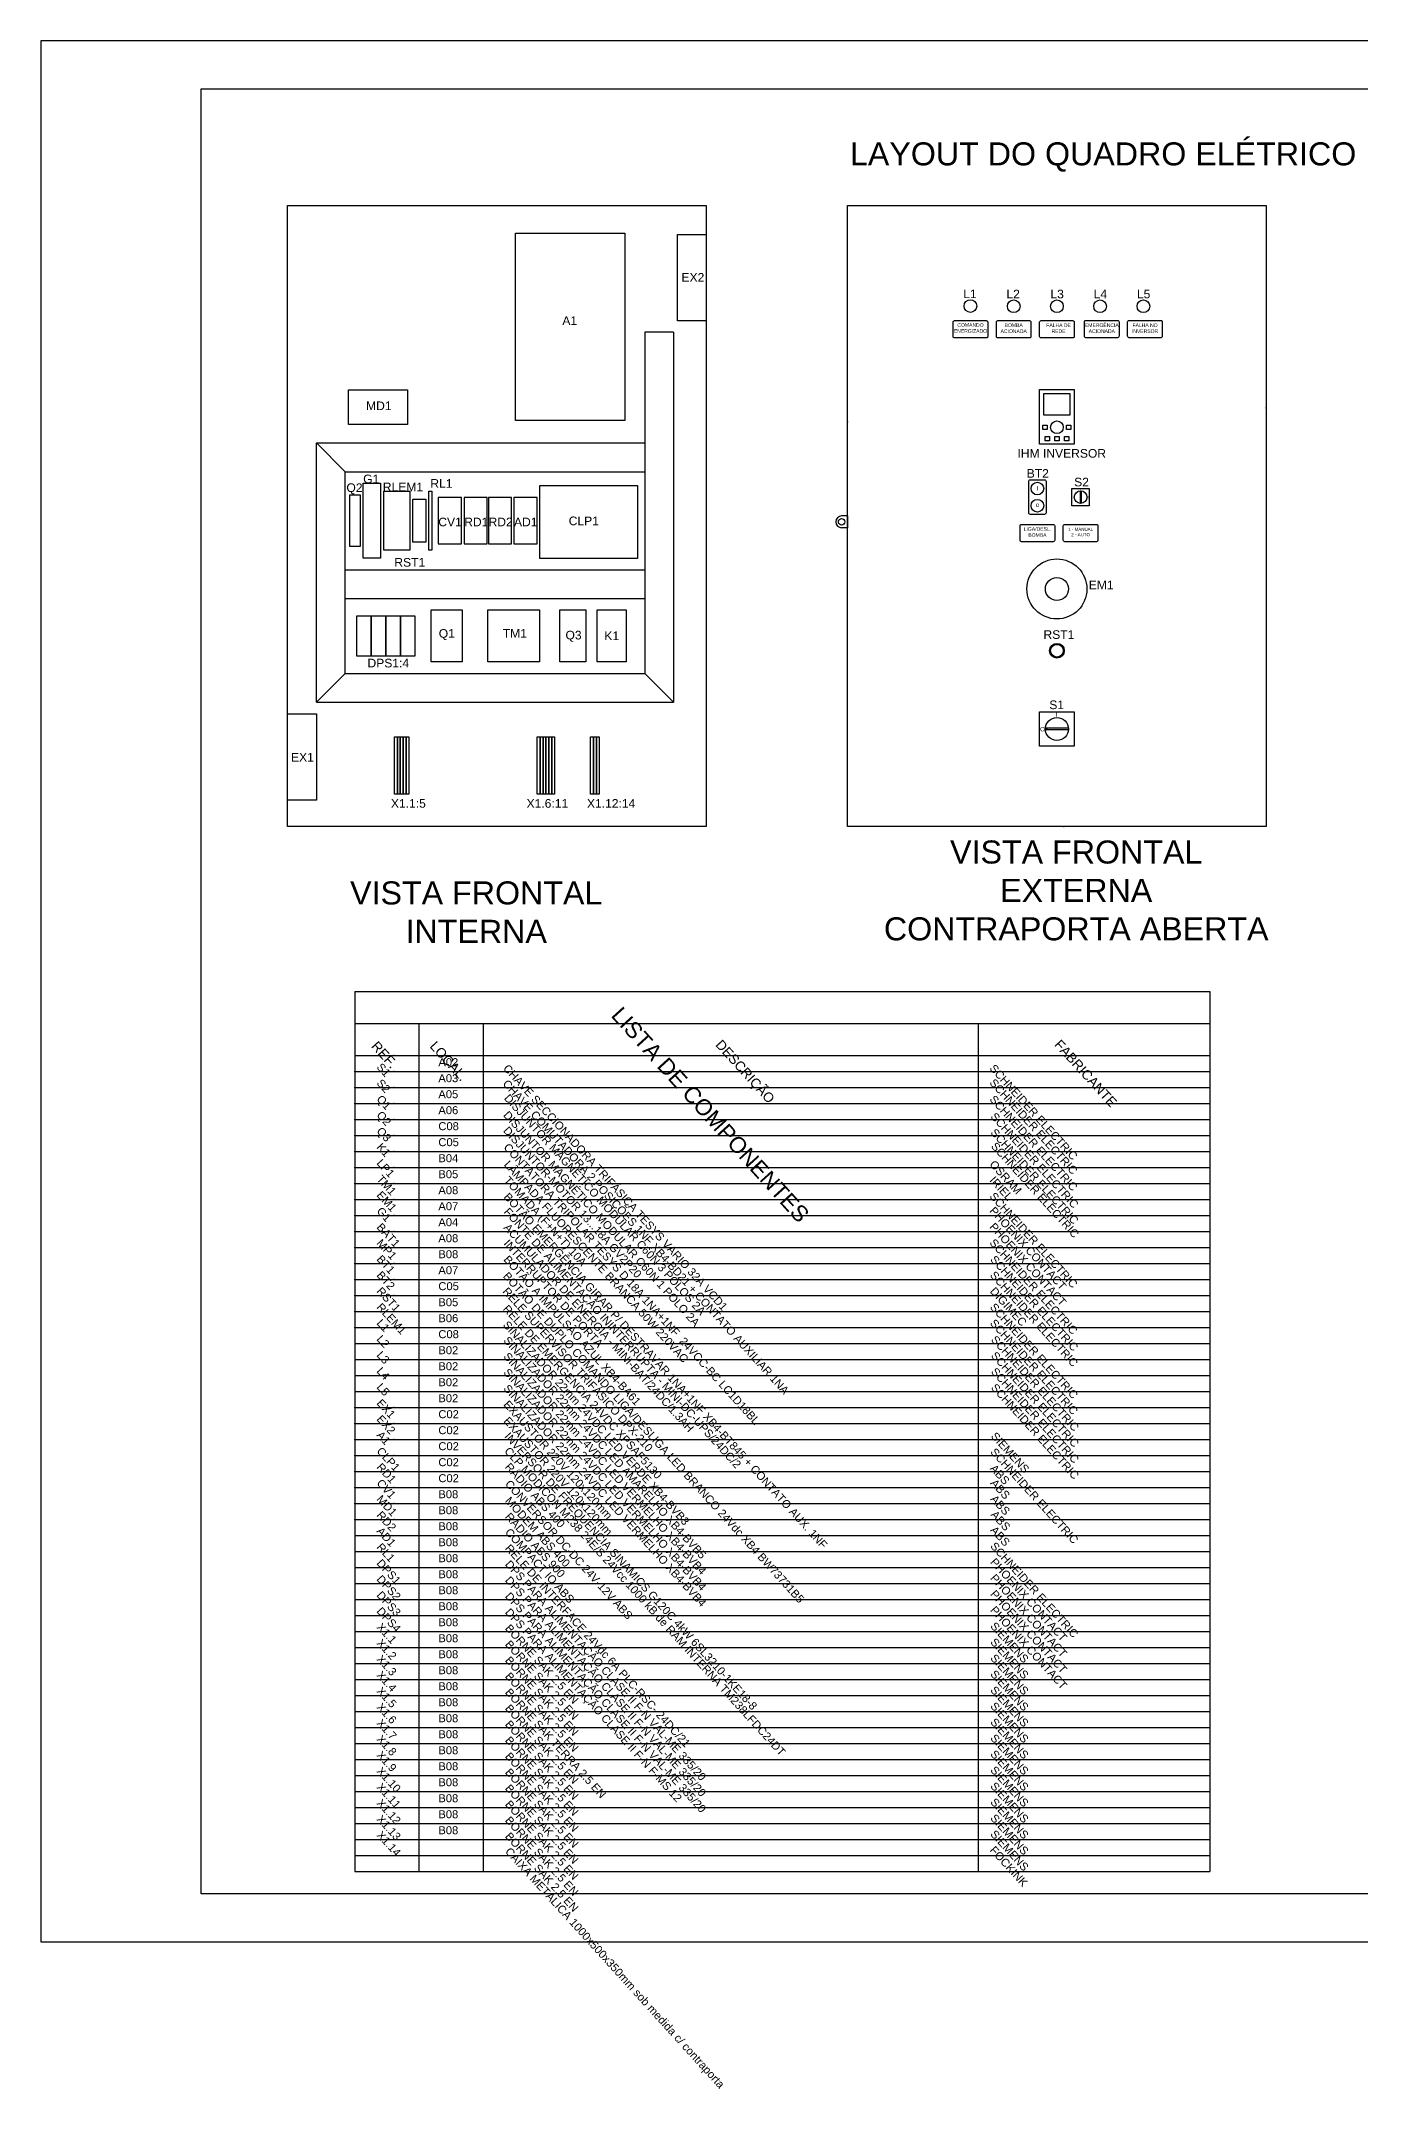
# Model space of a CAD drawing. Header units: millimetres. Extents: x 100 to 940, y 54 to 694.
# Drawn here: x 100 to 512, y 54 to 694 of the extents above; entities that cross this region are included whole.
import ezdxf

# ---------------------------------------------------------------- set-up
doc = ezdxf.new("R2010")
doc.units = ezdxf.units.MM
doc.styles.add('Annotative', font='arial.ttf')
doc.styles.add('Notes', font='arial.ttf', dxfattribs={"height": 3})

msp = doc.modelspace()

# ---------------------------------------------------------------- hatches: boundary and pattern name
h = msp.add_hatch(color=256)
h.dxf.hatch_style = 1
h.paths.add_polyline_path([(414.16, 479.16), (413.7, 478.93), (414.16, 478.71)])

# ---------------------------------------------------------------- linework, layer by layer
for p, q in [((297.56, 602.91), (288.56, 602.91)), ((288.56, 602.91), (288.56, 496.33)), ((297.56, 602.91), (297.56, 487.33)), ((186, 487.33), (186, 568.33)), ((186, 568.33), (288.56, 568.33)), ((195, 559.33), (186, 568.33)), ((195, 496.33), (195, 559.33)), ((195, 559.33), (288.56, 559.33)), ((424.57, 553.37), (424.57, 549.41)), ((424.84, 553.36), (424.84, 549.4)), ((351.9, 545.51), (350.06, 545.51)), ((351.9, 545.51), (351.9, 541.82)), ((351.9, 541.82), (350.06, 541.82)), ((195, 528.73), (288.56, 528.73)), ((195, 519.73), (288.56, 519.73)), ((195, 496.33), (186, 487.33)), ((195, 496.33), (288.56, 496.33)), ((288.56, 496.33), (297.56, 487.33)), ((186, 487.33), (297.56, 487.33)), ((414.16, 479.16), (413.7, 478.93)), ((413.7, 478.93), (414.16, 478.71)), ((420.89, 479.16), (413.71, 479.16)), ((420.89, 478.71), (413.71, 478.71)), ((414.16, 479.16), (414.16, 478.71)), ((198.06, 396.92), (465.06, 396.92)), ((198.06, 396.92), (198.06, 121.92)), ((465.06, 396.92), (465.06, 121.92)), ((198.06, 386.92), (465.06, 386.92)), ((218.06, 386.92), (218.06, 121.92)), ((238.06, 386.92), (238.06, 121.92)), ((392.74, 386.92), (392.74, 121.92)), ((198.06, 376.92), (465.06, 376.92)), ((198.06, 371.92), (465.06, 371.92)), ((198.06, 366.92), (465.06, 366.92)), ((198.06, 361.92), (465.06, 361.92)), ((198.06, 356.92), (465.06, 356.92)), ((198.06, 351.92), (465.06, 351.92)), ((198.06, 346.92), (465.06, 346.92)), ((198.06, 341.92), (465.06, 341.92)), ((198.06, 336.92), (465.06, 336.92)), ((198.06, 331.92), (465.06, 331.92)), ((198.06, 326.92), (465.06, 326.92)), ((198.06, 321.92), (465.06, 321.92)), ((198.06, 316.92), (465.06, 316.92)), ((198.06, 311.92), (465.06, 311.92)), ((198.06, 306.92), (465.06, 306.92)), ((198.06, 301.92), (465.06, 301.92)), ((198.06, 296.92), (465.06, 296.92)), ((198.06, 291.92), (465.06, 291.92)), ((198.06, 286.92), (465.06, 286.92)), ((198.06, 281.92), (465.06, 281.92)), ((198.06, 276.92), (465.06, 276.92)), ((198.06, 271.92), (465.06, 271.92)), ((198.06, 266.92), (465.06, 266.92)), ((198.06, 261.92), (465.06, 261.92)), ((198.06, 256.92), (465.06, 256.92)), ((198.06, 251.92), (465.06, 251.92)), ((198.06, 246.92), (465.06, 246.92)), ((198.06, 241.92), (465.06, 241.92)), ((198.06, 236.92), (465.06, 236.92)), ((198.06, 231.92), (465.06, 231.92)), ((198.06, 226.92), (465.06, 226.92)), ((198.06, 221.92), (465.06, 221.92)), ((198.06, 216.92), (465.06, 216.92)), ((198.06, 211.92), (465.06, 211.92)), ((198.06, 206.92), (465.06, 206.92)), ((198.06, 201.92), (465.06, 201.92)), ((198.06, 196.92), (465.06, 196.92)), ((198.06, 191.92), (465.06, 191.92)), ((198.06, 186.92), (465.06, 186.92)), ((198.06, 181.92), (465.06, 181.92)), ((198.06, 176.92), (465.06, 176.92)), ((198.06, 171.92), (465.06, 171.92)), ((198.06, 166.92), (465.06, 166.92)), ((198.06, 161.92), (465.06, 161.92)), ((198.06, 156.92), (465.06, 156.92)), ((198.06, 151.92), (465.06, 151.92)), ((198.06, 151.92), (465.06, 151.92)), ((198.06, 146.92), (465.06, 146.92)), ((198.06, 141.92), (465.06, 141.92)), ((198.06, 136.92), (465.06, 136.92)), ((198.06, 131.92), (465.06, 131.92)), ((198.06, 126.92), (465.06, 126.92)), ((198.06, 121.92), (465.06, 121.92))]:
    msp.add_line(p, q)
for points in [[(100, 100), (940, 100), (940, 693.94), (100, 693.94)], [(150, 679), (925, 679), (925, 115), (150, 115)], [(150, 679), (925, 679), (925, 115), (150, 115)], [(177, 642.51), (307.8, 642.51), (307.8, 448.51), (177, 448.51)], [(351.9, 642.51), (482.7, 642.51), (482.7, 448.51), (351.9, 448.51)], [(248.18, 575.39), (248.18, 633.89), (282.38, 633.89), (282.38, 575.39)], [(298.8, 606.51), (298.8, 633.51), (307.8, 633.51), (307.8, 606.51)], [(196.08, 574.1), (196.08, 584.9), (214.44, 584.9), (214.44, 574.1)], [(422.7, 585.08), (422.7, 567.98), (411.9, 567.98), (411.9, 585.08)], [(413.25, 583.73), (421.35, 583.73), (421.35, 576.98), (413.25, 576.98)], [(412.94, 573.91), (414.29, 573.91), (414.29, 572.56), (412.94, 572.56)], [(413.61, 570.29), (414.96, 570.29), (414.96, 568.94), (413.61, 568.94)], [(416.63, 570.29), (417.98, 570.29), (417.98, 568.94), (416.63, 568.94)], [(419.64, 570.29), (420.99, 570.29), (420.99, 568.94), (419.64, 568.94)], [(420.32, 573.91), (421.67, 573.91), (421.67, 572.56), (420.32, 572.56)], [(196.45, 535.93), (196.45, 552.13), (199.69, 552.13), (199.69, 535.93)], [(200.63, 555.73), (206.03, 555.73), (206.03, 532.33), (200.63, 532.33)], [(207.11, 553.21), (215.21, 553.21), (215.21, 534.85), (207.11, 534.85)], [(216.14, 550.78), (220.19, 550.78), (220.19, 537.28), (216.14, 537.28)], [(221.18, 553.21), (222.08, 553.21), (222.08, 534.85), (221.18, 534.85)], [(231.29, 551.23), (224.09, 551.23), (224.09, 536.83), (231.29, 536.83)], [(239.38, 551.23), (232.18, 551.23), (232.18, 536.83), (239.38, 536.83)], [(246.98, 551.23), (239.78, 551.23), (239.78, 536.83), (246.98, 536.83)], [(254.93, 551.23), (247.73, 551.23), (247.73, 536.83), (254.93, 536.83)], [(255.83, 555.08), (286.28, 555.08), (286.28, 532.19), (255.83, 532.19)], [(422, 554.09), (427.4, 554.09), (427.4, 548.69), (422, 548.69)], [(198.6, 514.33), (216.8, 514.33), (216.8, 501.73), (198.6, 501.73)], [(221.83, 499.93), (221.83, 516.13), (231.55, 516.13), (231.55, 499.93)], [(239.51, 499.93), (239.51, 516.13), (255.71, 516.13), (255.71, 499.93)], [(262.05, 516.13), (270.15, 516.13), (270.15, 499.93), (262.05, 499.93)], [(273.75, 516.13), (282.75, 516.13), (282.75, 499.93), (273.75, 499.93)], [(177, 456.73), (177, 483.73), (186, 483.73), (186, 456.73)], [(411.9, 484.33), (422.7, 484.33), (422.7, 473.53), (411.9, 473.53)], [(210.43, 476.53), (211.33, 476.53), (211.33, 458.53), (210.43, 458.53)], [(211.33, 476.53), (212.23, 476.53), (212.23, 458.53), (211.33, 458.53)], [(212.23, 476.53), (213.13, 476.53), (213.13, 458.53), (212.23, 458.53)], [(213.13, 476.53), (214.03, 476.53), (214.03, 458.53), (213.13, 458.53)], [(214.03, 476.53), (214.93, 476.53), (214.93, 458.53), (214.03, 458.53)], [(255, 476.53), (255.9, 476.53), (255.9, 458.53), (255, 458.53)], [(255.9, 476.53), (256.8, 476.53), (256.8, 458.53), (255.9, 458.53)], [(256.8, 476.53), (257.7, 476.53), (257.7, 458.53), (256.8, 458.53)], [(257.7, 476.53), (258.6, 476.53), (258.6, 458.53), (257.7, 458.53)], [(258.6, 476.53), (259.5, 476.53), (259.5, 458.53), (258.6, 458.53)], [(259.5, 476.53), (260.4, 476.53), (260.4, 458.53), (259.5, 458.53)], [(271.66, 476.53), (272.56, 476.53), (272.56, 458.53), (271.66, 458.53)], [(272.56, 476.53), (273.46, 476.53), (273.46, 458.53), (272.56, 458.53)], [(273.46, 476.53), (274.36, 476.53), (274.36, 458.53), (273.46, 458.53)]]:
    msp.add_lwpolyline(points, close=True)
for points in [[(385.35, 606.55), (395.25, 606.55, -0.414214), (395.7, 606.1), (395.7, 601.6, -0.414214), (395.25, 601.15), (385.35, 601.15, -0.414214), (384.9, 601.6), (384.9, 606.1, -0.414214)], [(398.85, 606.55), (408.75, 606.55, -0.414214), (409.2, 606.1), (409.2, 601.6, -0.414214), (408.75, 601.15), (398.85, 601.15, -0.414214), (398.4, 601.6), (398.4, 606.1, -0.414214)], [(412.35, 606.55), (422.25, 606.55, -0.414214), (422.7, 606.1), (422.7, 601.6, -0.414214), (422.25, 601.15), (412.35, 601.15, -0.414214), (411.9, 601.6), (411.9, 606.1, -0.414214)], [(426.34, 606.61), (436.24, 606.61, -0.414214), (436.69, 606.16), (436.69, 601.66, -0.414214), (436.24, 601.21), (426.34, 601.21, -0.414214), (425.89, 601.66), (425.89, 606.16, -0.414214)], [(439.84, 606.61), (449.74, 606.61, -0.414214), (450.19, 606.16), (450.19, 601.66, -0.414214), (449.74, 601.21), (439.84, 601.21, -0.414214), (439.39, 601.66), (439.39, 606.16, -0.414214)], [(408.5, 546.44), (408.5, 556.34, -0.414214), (408.95, 556.79), (413.45, 556.79, -0.414214), (413.9, 556.34), (413.9, 546.44, -0.414214), (413.45, 545.99), (408.95, 545.99, -0.414214)], [(406.25, 542.87), (416.15, 542.87, -0.414214), (416.6, 542.42), (416.6, 537.92, -0.414214), (416.15, 537.47), (406.25, 537.47, -0.414214), (405.8, 537.92), (405.8, 542.42, -0.414214)], [(419.75, 542.87), (429.65, 542.87, -0.414214), (430.1, 542.42), (430.1, 537.92, -0.414214), (429.65, 537.47), (419.75, 537.47, -0.414214), (419.3, 537.92), (419.3, 542.42, -0.414214)]]:
    msp.add_lwpolyline(points, format="xyb", close=True)
for points in [[(198.6, 501.73), (198.6, 514.33), (203.15, 514.33), (203.15, 501.73)], [(203.15, 501.73), (203.15, 514.33), (207.7, 514.33), (207.7, 501.73)], [(207.7, 501.73), (207.7, 514.33), (212.25, 514.33), (212.25, 501.73)], [(212.25, 501.73), (212.25, 514.33), (216.8, 514.33), (216.8, 501.73)]]:
    msp.add_lwpolyline(points)
for centre, radius in [((390.3, 611.11), 1.98), ((403.8, 611.05), 1.98), ((417.3, 611.05), 1.98), ((430.8, 611.05), 1.98), ((444.3, 611.05), 1.98), ((417.3, 573.24), 1.98), ((411.2, 554.09), 1.98), ((411.2, 548.69), 1.98), ((424.7, 551.39), 1.98), ((350.06, 543.66), 1.01), ((417.3, 522.7), 9.37), ((417.3, 522.7), 3.6), ((417.3, 503.39), 2.3), ((417.3, 503.39), 1.98), ((417.3, 478.93), 3.6)]:
    msp.add_circle(centre, radius)
msp.add_arc((350.06, 543.66), 1.84, 90, 270)
for p in [(482.7, 579.3), (482.7, 579.3), (351.9, 574.91), (351.9, 574.91), (419.5, 448.51), (419.5, 448.51), (198.06, 371.92), (198.06, 371.92), (210.26, 376.92), (210.26, 376.92), (210.26, 371.92), (210.26, 371.92), (198.06, 366.92), (198.06, 366.92), (210.26, 366.92), (210.26, 366.92), (198.06, 361.92), (198.06, 361.92), (210.26, 361.92), (210.26, 361.92), (198.06, 356.92), (198.06, 356.92), (210.26, 356.92), (210.26, 356.92), (198.06, 351.92), (198.06, 351.92), (198.06, 346.92), (198.06, 346.92), (210.26, 351.92), (210.26, 351.92), (210.26, 346.92), (210.26, 346.92), (198.06, 341.92), (198.06, 341.92), (210.26, 341.92), (210.26, 341.92), (198.06, 336.92), (198.06, 336.92), (210.26, 336.92), (210.26, 336.92), (198.06, 331.92), (198.06, 331.92), (198.06, 326.92), (198.06, 326.92), (198.06, 326.92), (198.06, 326.92), (210.26, 331.92), (210.26, 331.92), (210.26, 326.92), (210.26, 326.92), (198.06, 321.92), (198.06, 321.92), (198.06, 321.92), (198.06, 321.92), (210.26, 321.92), (210.26, 321.92), (198.06, 316.92), (198.06, 316.92), (210.26, 316.92), (210.26, 316.92), (198.06, 311.92), (198.06, 311.92), (210.26, 311.92), (210.26, 311.92), (198.06, 306.92), (198.06, 306.92), (198.06, 301.92), (198.06, 301.92), (210.26, 306.92), (210.26, 306.92), (210.26, 301.92), (210.26, 301.92), (198.06, 296.92), (198.06, 296.92), (210.26, 296.92), (210.26, 296.92), (198.06, 291.92), (198.06, 291.92), (210.26, 291.92), (210.26, 291.92), (198.06, 266.92), (198.06, 266.92), (210.26, 266.92), (210.26, 266.92), (198.06, 261.92), (198.06, 261.92), (198.06, 256.92), (198.06, 256.92), (210.26, 261.92), (210.26, 261.92), (210.26, 256.92), (210.26, 256.92), (198.06, 251.92), (198.06, 251.92), (210.26, 251.92), (210.26, 251.92), (198.06, 246.92), (198.06, 246.92), (210.26, 246.92), (210.26, 246.92), (198.06, 241.92), (198.06, 241.92), (198.06, 236.92), (198.06, 236.92), (210.26, 241.92), (210.26, 241.92), (210.26, 236.92), (210.26, 236.92), (198.06, 231.92), (198.06, 231.92), (210.26, 231.92), (210.26, 231.92)]:
    msp.add_point(p)

# ---------------------------------------------------------------- texts
for s, height, style, p in [('EX2', 2.7, 'Annotative', (300.05, 618.72)), ('L1', 2.7, 'Annotative', (388.03, 613.57)), ('L2', 2.7, 'Annotative', (401.53, 613.51)), ('L3', 2.7, 'Annotative', (415.28, 613.51)), ('L4', 2.7, 'Annotative', (428.78, 613.51)), ('L5', 2.7, 'Annotative', (442.28, 613.51)), ('A1', 2.7, 'Annotative', (262.83, 605.19)), ('MD1', 2.7, 'Annotative', (201.53, 578.58)), ('IHM INVERSOR', 2.7, 'Annotative', (404.98, 563.72)), ('G1', 2.7, 'Annotative', (200.63, 555.73)), ('RL1', 2.7, 'Annotative', (221.61, 554.32)), ('BT2', 2.7, 'Annotative', (407.86, 557.46)), ('S2', 2.7, 'Annotative', (422.68, 554.76)), ('Q2', 2.7, 'Annotative', (195.39, 553)), ('RLEM1', 2.7, 'Annotative', (206.77, 553.21)), ('I', 1.35, 'Annotative', (410.94, 553.5)), ('1', 0.675, 'Annotative', (424.39, 553.36)), ('2', 0.675, 'Annotative', (426.74, 551.05)), ('CV1', 2.7, 'Annotative', (224.09, 542.28)), ('RD1', 2.7, 'Annotative', (232.18, 542.28)), ('RD2', 2.7, 'Annotative', (239.78, 542.28)), ('AD1', 2.7, 'Annotative', (247.73, 542.28)), ('CLP1', 2.7, 'Annotative', (264.82, 542.62)), ('o', 1.35, 'Annotative', (410.68, 548.33)), ('RST1', 2.7, 'Annotative', (210.36, 529.67)), ('EM1', 2.7, 'Annotative', (427.25, 522.61)), ('Q1', 2.7, 'Annotative', (224.23, 507.45)), ('TM1', 2.7, 'Annotative', (244.22, 507.45)), ('Q3', 2.7, 'Annotative', (263.81, 506.93)), ('K1', 2.7, 'Annotative', (275.95, 506.71)), ('RST1', 2.7, 'Annotative', (413.1, 507.09)), ('DPS1:4', 2.7, 'Annotative', (201.98, 498.19)), ('S1', 2.7, 'Annotative', (414.92, 485.14)), ('I', 1.35, 'Annotative', (416.97, 482.78)), ('O', 1.35, 'Annotative', (412.05, 478.21)), ('EX1', 2.7, 'Annotative', (178.09, 468.76)), ('X1.1:5', 2.7, 'Annotative', (209.29, 454.34)), ('X1.6:11', 2.7, 'Annotative', (251.66, 454.34)), ('X1.12:14', 2.7, 'Annotative', (270.52, 454.34)), ('A02', 2.5, 'Notes', (224.11, 373.58)), ('A03', 2.5, 'Notes', (224.11, 368.58)), ('A05', 2.5, 'Notes', (224.11, 363.58)), ('A06', 2.5, 'Notes', (224.11, 358.58)), ('C08', 2.5, 'Notes', (224.11, 353.58)), ('C05', 2.5, 'Notes', (224.11, 348.58)), ('B04', 2.5, 'Notes', (224.11, 343.58)), ('B05', 2.5, 'Notes', (224.11, 338.58)), ('A08', 2.5, 'Notes', (224.11, 333.58)), ('A07', 2.5, 'Notes', (224.11, 328.58)), ('A04', 2.5, 'Notes', (224.11, 323.58)), ('A08', 2.5, 'Notes', (224.11, 318.58)), ('B08', 2.5, 'Notes', (224.11, 313.58)), ('A07', 2.5, 'Notes', (224.11, 308.58)), ('C05', 2.5, 'Notes', (224.11, 303.58)), ('B05', 2.5, 'Notes', (224.11, 298.58)), ('B06', 2.5, 'Notes', (224.11, 293.58)), ('C08', 2.5, 'Notes', (224.11, 288.58)), ('B02', 2.5, 'Notes', (224.11, 283.58)), ('B02', 2.5, 'Notes', (224.11, 278.58)), ('B02', 2.5, 'Notes', (224.11, 273.58)), ('B02', 2.5, 'Notes', (224.11, 268.58)), ('C02', 2.5, 'Notes', (224.11, 263.58)), ('C02', 2.5, 'Notes', (224.11, 258.58)), ('C02', 2.5, 'Notes', (224.11, 253.58)), ('C02', 2.5, 'Notes', (224.11, 248.58)), ('C02', 2.5, 'Notes', (224.11, 243.58)), ('B08', 2.5, 'Notes', (224.11, 238.58)), ('B08', 2.5, 'Notes', (224.11, 233.58)), ('B08', 2.5, 'Notes', (224.11, 228.58)), ('B08', 2.5, 'Notes', (224.11, 223.58)), ('B08', 2.5, 'Notes', (224.11, 218.58)), ('B08', 2.5, 'Notes', (224.11, 213.58)), ('B08', 2.5, 'Notes', (224.11, 208.58)), ('B08', 2.5, 'Notes', (224.11, 203.58)), ('B08', 2.5, 'Notes', (224.11, 198.58)), ('B08', 2.5, 'Notes', (224.11, 193.58)), ('B08', 2.5, 'Notes', (224.11, 188.58)), ('B08', 2.5, 'Notes', (224.11, 183.58)), ('B08', 2.5, 'Notes', (224.11, 178.58)), ('B08', 2.5, 'Notes', (224.11, 173.58)), ('B08', 2.5, 'Notes', (224.11, 168.58)), ('B08', 2.5, 'Notes', (224.11, 163.58)), ('B08', 2.5, 'Notes', (224.11, 158.58)), ('B08', 2.5, 'Notes', (224.11, 153.58)), ('B08', 2.5, 'Notes', (224.11, 148.58)), ('B08', 2.5, 'Notes', (224.11, 143.58)), ('B08', 2.5, 'Notes', (224.11, 138.58)), ('B08', 2.5, 'Notes', (224.11, 133.58))]:
    msp.add_text(s, height=height, dxfattribs=dict(style=style)).set_placement(p)
at = {"style": 'Notes'}
for s, height, p in [('LISTA DE COMPONENTES', 5, (277.78, 389.27)), ('REF.', 3, (202.95, 379.68)), ('LOCAL.', 3, (221.22, 379.68)), ('DESCRIÇÃO', 3, (310.47, 380.14)), ('FABRICANTE', 3, (416.29, 380.17)), ('S1', 2.5, (204.64, 373.16)), ('CHAVE SECCIONADORA TRIFÁSICA TESYS VARIO 32A VCD1', 2.5, (244.16, 372.75)), ('SCHNEIDER ELECTRIC', 2.5, (396.07, 372.77)), ('S2', 2.5, (204.64, 368.16)), ('CHAVE COMUTADORA 2 POSIÇÕES 1NF XB4-BD21 + CONTATO AUXILIAR 1NA', 2.5, (244.02, 367.95)), ('DISJUNTOR MAGNÉTICO MODULAR C60N 3 POLOS 2A', 2.5, (244.46, 363.43)), ('SCHNEIDER ELECTRIC', 2.5, (396.07, 368.25)), ('Q1', 2.5, (204.64, 363.16)), ('Q2', 2.5, (204.64, 358.16)), ('DISJUNTOR MAGNÉTICO MODULAR C60N 1 POLO 2A', 2.5, (244.2, 358.16)), ('SCHNEIDER ELECTRIC', 2.5, (396.07, 363.1)), ('SCHNEIDER ELECTRIC', 2.5, (396.38, 357.69)), ('Q3', 2.5, (204.64, 353.16)), ('DISJUNTOR-MOTOR 13...18A GV2P20', 2.5, (244.19, 353.31)), ('SCHNEIDER ELECTRIC', 2.5, (396.38, 352.69)), ('K1', 2.5, (204.64, 348.16)), ('CONTATORA TRIPOLAR TESYS D 18A 1NA+1NF  24VCC\xadBC LC1D18BL', 2.5, (244.3, 348.1)), ('SCHNEIDER ELECTRIC', 2.5, (396.54, 348.43)), ('LP1', 2.5, (204.64, 343.16)), ('TM1', 2.5, (204.64, 338.16)), ('LÂMPADA FLUORESCENTE BRANCA 50W 220VAC', 2.5, (244.41, 342.67)), ('TOMADA (F+N+T) 10A', 2.5, (244.41, 337.77)), ('IRIEL', 2.5, (396.07, 337.77)), ('OSRAM', 2.5, (396.07, 342.77)), ('EM1', 2.5, (204.64, 333.16)), ('BOTÃO EMERGÊNCIA GIRAR P/ DESTRAVAR 1NA+1NF XB4-BT845 + CONTATO AUX. 1NF', 2.5, (244.34, 332.6)), ('SCHNEIDER ELECTRIC', 2.5, (396.07, 332.77)), ('G1', 2.5, (204.64, 328.16)), ('FONTE DE ALIMENTAÇÃO ININTERRUPTA - MINI-DC-UPS/24DC/2', 2.5, (244.37, 327.92)), ('PHOENIX CONTACT', 2.5, (396.07, 328.25)), ('BAT1', 2.5, (204.64, 323.16)), ('ACUMULADOR DE ENERGIA - MINI-BAT/24DC/1.3AH', 2.5, (244.33, 322.99)), ('PHOENIX CONTACT', 2.5, (396.07, 323.25)), ('MP1', 2.5, (204.64, 318.16)), ('BT1', 2.5, (204.64, 313.16)), ('BOTÃO A IMPULSÃO AZUL XB4-BA61', 2.5, (244.29, 313.04)), ('INTERRUPTOR DE PORTA', 2.5, (244.35, 318.05)), ('SCHNEIDER ELECTRIC', 2.5, (396.07, 318.25)), ('SCHNEIDER ELECTRIC', 2.5, (396.31, 313.03)), ('BT2', 2.5, (204.64, 308.16)), ('BOTÃO DE DUPLO COMANDO LIGA/DESLIGA LED BRANCO 24Vdc XB4 BW73731B5', 2.5, (244.13, 307.84)), ('SCHNEIDER ELECTRIC', 2.5, (396.21, 308.14)), ('RST1', 2.5, (204.64, 303.16)), ('RELE SUPERVISOR TRIFÁSICO DPX-210', 2.5, (244.01, 303.07)), ('DIGIMEC', 2.5, (396.21, 303.14)), ('RLEM1', 2.5, (204.64, 298.16)), ('L1', 2.5, (204.64, 293.16)), ('RELE DE EMERGENCIA 24VDC XPSAF5130', 2.5, (244.09, 297.59)), ('SCHNEIDER ELECTRIC', 2.5, (396.21, 298.14)), ('SCHNEIDER ELECTRIC', 2.5, (396.21, 293.14)), ('L2', 2.5, (204.64, 288.16)), ('SINALIZADOR 22mm 24VDC LED VERDE XB4-BVB3', 2.5, (244.09, 292.59)), ('SINALIZADOR 22mm 24VDC LED AMARELHO XB4-BVB5', 2.5, (244.27, 287.72)), ('SCHNEIDER ELECTRIC', 2.5, (396.53, 288)), ('L3', 2.5, (204.64, 283.16)), ('SINALIZADOR 22mm 24VDC LED VERMELHO XB4-BVB4', 2.5, (244.27, 282.72)), ('SCHNEIDER ELECTRIC', 2.5, (396.53, 283)), ('L4', 2.5, (204.64, 278.16)), ('SINALIZADOR 22mm 24VDC LED VERMELHO XB4-BVB4', 2.5, (244.27, 277.72)), ('SCHNEIDER ELECTRIC', 2.5, (396.53, 278)), ('L5', 2.5, (204.64, 273.16)), ('EX1', 2.5, (204.64, 268.16)), ('SINALIZADOR 22mm 24VDC LED VERMELHO XB4-BVB4', 2.5, (244.27, 272.72)), ('EXAUSTOR 220V 120x120mm', 2.5, (244.27, 267.72)), ('SCHNEIDER ELECTRIC', 2.5, (396.53, 273)), ('EX2', 2.5, (204.64, 263.16)), ('EXAUSTOR 220V 120x120mm', 2.5, (244.3, 262.59)), ('A1', 2.5, (204.64, 258.16)), ('INVERSOR DE FREQUENCIA SINAMICS G120C 4kW 6SL3210-1KE18-8', 2.5, (244.54, 257.74)), ('SIEMENS', 2.5, (396.51, 257.82)), ('RD1', 2.5, (204.64, 248.16)), ('CLP1', 2.5, (204.64, 253.16)), ('RÁDIO ABS 400', 2.5, (244.72, 248.21)), ('CLP MODICON M238 24E/S 24Vcc 1000 kB de RAM INTERNA TM238LFDC24DT ', 2.5, (244.54, 253.17)), ('SCHNEIDER ELECTRIC', 2.5, (396.34, 252.86)), ('CV1', 2.5, (204.64, 243.16)), ('CONVERSOR DC-DC 24V-12V ABS', 2.5, (244.76, 242.87)), ('ABS', 2.5, (396.2, 247.73)), ('ABS', 2.5, (396.35, 243.17)), ('MD1', 2.5, (204.64, 238.16)), ('MODEM ABS 400', 2.5, (244.76, 237.63)), ('ABS', 2.5, (396.36, 238.19)), ('RD2', 2.5, (204.64, 233.16)), ('RÁDIO ABS 900', 2.5, (244.76, 232.65)), ('ABS', 2.5, (396.46, 233.31)), ('AD1', 2.5, (204.64, 228.16)), ('RL1', 2.5, (204.64, 223.16)), ('RELE DE INTERFACE 24Vdc 6A PLC-RSC- 24DC/21', 2.5, (244.76, 222.8)), ('COMPACT IO ABS', 2.5, (244.76, 227.8)), ('ABS', 2.5, (396.32, 228.47)), ('SCHNEIDER ELECTRIC', 2.5, (396.32, 223.47)), ('DPS1', 2.5, (204.64, 218.16)), ('DPS PARA ALIMENTAÇÃO CLASE II F-N VAL-ME 335/20', 2.5, (244.76, 217.8)), ('PHOENIX CONTACT', 2.5, (396.32, 218.47)), ('DPS2', 2.5, (204.64, 213.16)), ('DPS PARA ALIMENTAÇÃO CLASE II F-N VAL-ME 335/20', 2.5, (244.76, 212.8)), ('PHOENIX CONTACT', 2.5, (396.32, 213.47)), ('DPS3', 2.5, (204.64, 208.16)), ('DPS PARA ALIMENTAÇÃO CLASE II F-N VAL-ME 335/20', 2.5, (244.76, 207.8)), ('PHOENIX CONTACT', 2.5, (396.32, 208.47)), ('PHOENIX CONTACT', 2.5, (396.32, 203.47)), ('X1.1', 2.5, (204.64, 198.16)), ('DPS4', 2.5, (204.64, 203.16)), ('DPS PARA ALIMENTAÇÃO CLASE II F-N F-MS 12', 2.5, (244.76, 202.8)), ('BORNE SAK 2.5 EN', 2.5, (244.76, 197.8)), ('SIEMENS', 2.5, (396.32, 198.47)), ('X1.2', 2.5, (204.64, 193.16)), ('BORNE SAK 2.5 EN', 2.5, (244.76, 192.8)), ('SIEMENS', 2.5, (396.32, 193.47)), ('X1.3', 2.5, (204.64, 188.16)), ('BORNE SAK 2.5 EN', 2.5, (244.76, 187.8)), ('SIEMENS', 2.5, (396.32, 188.47)), ('X1.4', 2.5, (204.64, 183.16)), ('X1.5', 2.5, (204.64, 178.16)), ('BORNE SAK 2.5 EN', 2.5, (244.76, 182.8)), ('BORNE SAK TERRA 2.5 EN', 2.5, (244.76, 177.8)), ('SIEMENS', 2.5, (396.32, 183.47)), ('SIEMENS', 2.5, (396.32, 178.47)), ('X1.6', 2.5, (204.64, 173.16)), ('BORNE SAK 2.5 EN', 2.5, (244.76, 172.8)), ('SIEMENS', 2.5, (396.32, 173.47)), ('X1.7', 2.5, (204.64, 168.16)), ('BORNE SAK 2.5 EN', 2.5, (244.76, 167.8)), ('SIEMENS', 2.5, (396.32, 168.47)), ('X1.8', 2.5, (204.64, 163.16)), ('BORNE SAK 2.5 EN', 2.5, (244.76, 162.8)), ('SIEMENS', 2.5, (396.32, 163.47)), ('X1.9', 2.5, (204.64, 158.16)), ('X1.10', 2.5, (204.64, 153.16)), ('BORNE SAK 2.5 EN', 2.5, (244.76, 157.8)), ('BORNE SAK 2.5 EN', 2.5, (244.76, 152.8)), ('SIEMENS', 2.5, (396.32, 158.47)), ('SIEMENS', 2.5, (396.32, 153.47)), ('X1.11', 2.5, (204.64, 148.16)), ('BORNE SAK 2.5 EN', 2.5, (244.76, 147.8)), ('SIEMENS', 2.5, (396.32, 148.47)), ('X1.12', 2.5, (204.64, 143.16)), ('BORNE SAK 2.5 EN', 2.5, (244.76, 142.8)), ('SIEMENS', 2.5, (396.32, 143.47)), ('X1.13', 2.5, (204.64, 138.16)), ('X1.14', 2.5, (204.64, 133.16)), ('BORNE SAK 2.5 EN', 2.5, (244.76, 137.8)), ('SIEMENS', 2.5, (396.32, 138.47)), ('SIEMENS', 2.5, (396.32, 133.47)), ('BORNE SAK 2.5 EN', 2.5, (244.76, 132.8)), ('CAIXA METÁLICA 1000x500x350mm sob medida c/ contraporta', 2.5, (244.79, 128.04)), ('FOCKINK', 2.5, (396.15, 128.46))]:
    msp.add_text(s, height=height, rotation=312.16458, dxfattribs=at).set_placement(p)
at = {"style": 'Annotative'}
for s, width, insert, char_height, attachment_point in [('LAYOUT DO QUADRO ELÉTRICO', 318.1696, (352.66, 662.26), 7.2, 1), ('COMANDO\\PENERGIZADO', 30.872, (390.3, 604.25), 1.125, 5), ('BOMBA \\PACIONADA', 30.872, (403.8, 604.18), 1.125, 5), ('FALHA DE\\PREDE', 30.872, (417.82, 604.18), 1.125, 5), ('EMERGÊNCIA\\PACIONADA', 30.872, (431.32, 604.18), 1.125, 5), ('FALHA NO\\PINVERSOR', 30.872, (444.82, 604.18), 1.125, 5), ('LIGA/DESL.\\PBOMBA', 30.872, (411.2, 540.5), 1.125, 5), ('1 - MANUAL\\P2 - AUTO', 30.872, (424.7, 540.5), 0.99, 5), ('VISTA FRONTAL\\PEXTERNA\\PCONTRAPORTA ABERTA', 135.122, (423.33, 428.45), 7.2, 5), ('VISTA FRONTAL\\PINTERNA', 90.4311, (235.94, 421.72), 7.2, 5)]:
    msp.add_mtext_dynamic_manual_height_columns(s, width=width, gutter_width=11.41, heights=[0], dxfattribs=dict(at, insert=insert, char_height=char_height, attachment_point=attachment_point))

doc.saveas('drawing.dxf')
